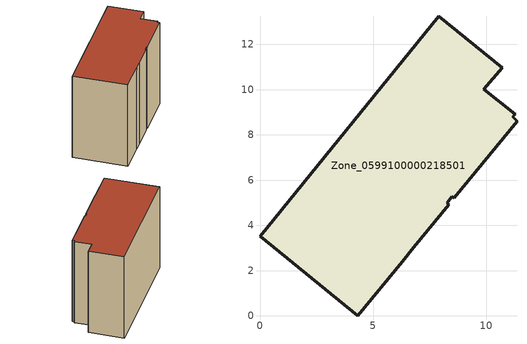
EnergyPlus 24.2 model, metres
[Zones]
Zone_0599100000218501
 floor ground (C_G): 11.18,8.79 11.36,8.61 8.58,5.21 8.48,5.27 8.27,4.99 8.35,4.92 6.8,3.03 6.28,2.4 4.32,0 0,3.52 7.89,13.24 10.7,10.96 9.9,10.02 11.27,8.92 z0
 wall outside (C_F): 7.89,13.24 0,3.52 4.32,0 6.28,2.4 6.8,3.03 8.35,4.92 8.27,4.99 8.48,5.27 8.58,5.21 11.36,8.61 11.18,8.79 11.27,8.92 9.9,10.02 10.7,10.96 7.89,13.24 z0:9.4
 roof outside (C_R): 11.18,8.79 11.27,8.92 9.9,10.02 10.7,10.96 7.89,13.24 0,3.52 4.32,0 6.28,2.4 6.8,3.03 8.35,4.92 8.27,4.99 8.48,5.27 8.58,5.21 11.36,8.61 z9.4
[BUILDING]
Pand.0599100000218501: North Axis=0; Terrain=City; Loads Convergence Tolerance Value=0.04; Temperature Convergence Tolerance Value=0.4; Solar Distribution=FullExterior; Maximum Number of Warmup Days=25; Minimum Number of Warmup Days=1
[Site:Location]
Rotterdam.The.Hague.AP_ZH_NLD Design_Conditions: Latitude=51.96; Longitude=4.45; Time Zone=1; Elevation=-4.5
[SITE:GROUNDTEMPERATURE:BUILDINGSURFACE]
18, 18, 18, 18, 18, 18, 18, 18, 18, 18, 18, 18
[MATERIAL] Thermal Absorptance=0.9; Solar Absorptance=0.7; Visible Absorptance=0.7
Name | Roughness | Thickness | Conductivity | Density | Specific Heat
G.TC.1946 | MediumSmooth | 0.15 | 1 | 540 | 1210
F.TC.1946 | Rough | 0.3 | 0.857143 | 1920 | 840
R.TC.1946 | MediumRough | 0.2 | 0.909091 | 1500 | 1000
[CONSTRUCTION]
C_G: G.TC.1946
C_F: F.TC.1946
C_R: R.TC.1946
[ZONE]
Zone_0599100000218501: Type=1; Multiplier=1; Ceiling Height=Autocalculate; Volume=Autocalculate; Floor Area=autocalculate; Part of Total Floor Area=Yes
[ZONEINFILTRATION:DESIGNFLOWRATE]
Infil_Zone_0599100000218501: Zone or ZoneList or Space or SpaceList=Zone_0599100000218501; Schedule=AlwaysOn; Design Flow Rate Calculation Method=Flow/Area; Flow Rate per Floor Area=0.003; Constant Term Coefficient=1; Temperature Term Coefficient=0; Velocity Term Coefficient=0; Velocity Squared Term Coefficient=0
[HVACTEMPLATE:ZONE:IDEALLOADSAIRSYSTEM]
Zone_0599100000218501: Maximum Heating Supply Air Temperature=50; Minimum Cooling Supply Air Temperature=13; Maximum Heating Supply Air Humidity Ratio=0.0156; Minimum Cooling Supply Air Humidity Ratio=0.0077; Heating Limit=NoLimit; Cooling Limit=NoLimit; Dehumidification Control Type=ConstantSensibleHeatRatio; Cooling Sensible Heat Ratio=0.7; Dehumidification Setpoint=60; Humidification Control Type=None; Humidification Setpoint=30; Outdoor Air Method=None; Outdoor Air Flow Rate per Person=0.00944; Outdoor Air Flow Rate per Zone Floor Area=0; Outdoor Air Flow Rate per Zone=0; Demand Controlled Ventilation Type=None; Outdoor Air Economizer Type=NoEconomizer; Heat Recovery Type=None; Sensible Heat Recovery Effectiveness=0.7; Latent Heat Recovery Effectiveness=0.65
[ZONECONTROL:THERMOSTAT]
ThermostatControl_Zone_0599100000218501: Zone or ZoneList=Zone_0599100000218501; Control Type Schedule=DualSetpointControlType; Control 1=Thermostat_Zone_0599100000218501; Temperature Difference Between Cutout And Setpoint=0
[THERMOSTATSETPOINT:DUALSETPOINT]
Thermostat_Zone_0599100000218501: Heating Setpoint Temperature Schedule=HeatingSetpoint_Zone_0599100000218501; Cooling Setpoint Temperature Schedule=CoolingSetpoint_Zone_0599100000218501
[SCHEDULE:COMPACT]
HeatingSetpoint_Zone_0599100000218501: Through: 12/31, For: AllDays, Until: 24:00, 21
CoolingSetpoint_Zone_0599100000218501: Through: 12/31, For: AllDays, Until: 24:00, 24
DualSetpointControlType: Through: 12/31, For: AllDays, Until: 24:00, 4
AlwaysOn: Through: 12/31, For: AllDays, Until: 24:00, 1
